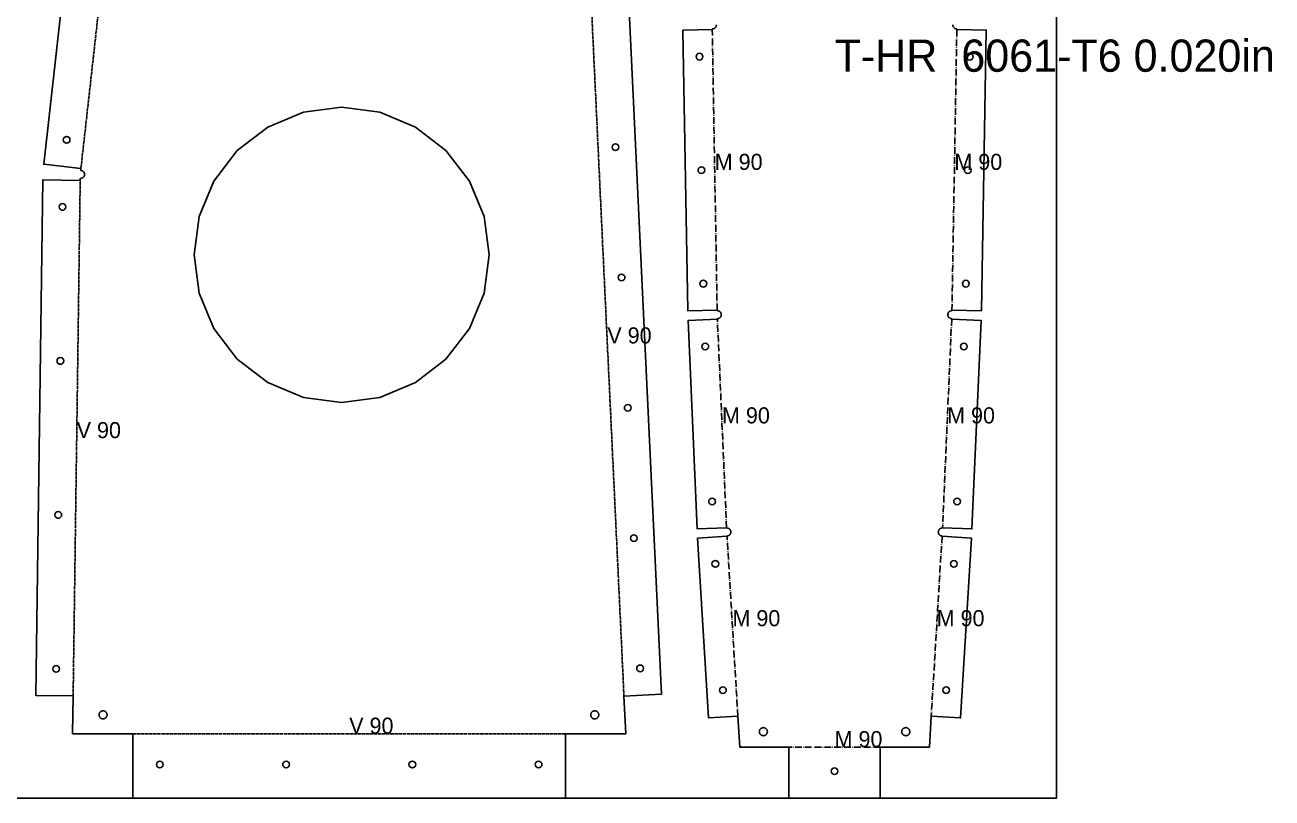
# Model space of a CAD drawing. Header units: millimetres. Extents: x 0 to 2518, y 0 to 1219.
# Drawn here: x 2053.5 to 2518.3, y 0 to 288.2 of the extents above; entities that cross this region are included whole.
import ezdxf

# ---------------------------------------------------------------- set-up
doc = ezdxf.new("R2010")
doc.units = ezdxf.units.MM
doc.linetypes.add('DASHDOT', pattern=[3.556, 2.54, -0.508, 0, -0.508])
doc.linetypes.add('DASHED', pattern=[1.524, 1.27, -0.254])
for name, color, linetype in [('CUT', 7, 'CONTINUOUS'), ('ETCH', 8, 'CONTINUOUS'), ('HOLE', 6, 'CONTINUOUS'), ('MOUNTAIN', 5, 'DASHDOT'), ('VALLEY', 1, 'DASHED')]:
    doc.layers.add(name, color=color, linetype=linetype)

msp = doc.modelspace()

# ---------------------------------------------------------------- linework, layer by layer
at = {"layer": 'CUT'}
for points in [[(2278.32, 301.52), (2290.73, 38.7), (2276.77, 38.04), (2277.44, 23.97), (2254.96, 23.97), (2254.96, 0), (2093.75, 0), (2093.75, 23.97), (2071.27, 23.97), (2071.47, 38.06), (2057.5, 38.25), (2057.5, 38.25), (2060.12, 230.43), (2074.09, 230.24), (2074.1, 230.97), (2074.15, 230.97), (2074.3, 230.97), (2074.44, 230.98), (2074.59, 231.01), (2074.73, 231.05), (2074.86, 231.11), (2074.99, 231.18), (2075.12, 231.26), (2075.23, 231.35), (2075.33, 231.45), (2075.43, 231.57), (2075.51, 231.69), (2075.58, 231.82), (2075.64, 231.96), (2075.68, 232.1), (2075.71, 232.24), (2075.72, 232.39), (2075.72, 232.53), (2075.71, 232.68), (2075.68, 232.83), (2075.64, 232.97), (2075.58, 233.1), (2075.51, 233.23), (2075.43, 233.36), (2075.34, 233.47), (2075.23, 233.57), (2075.12, 233.67), (2075, 233.75), (2074.87, 233.82), (2074.73, 233.88), (2074.59, 233.92), (2074.45, 233.95), (2074.3, 233.96), (2074.28, 233.96), (2074.36, 234.69), (2060.48, 236.24), (2083.48, 442.05)], [(2399.33, 288.26), (2399.33, 288.11), (2399.34, 287.97), (2399.37, 287.82), (2399.41, 287.68), (2399.47, 287.54), (2399.54, 287.41), (2399.62, 287.29), (2399.71, 287.18), (2399.81, 287.07), (2399.92, 286.98), (2400.05, 286.89), (2400.17, 286.82), (2400.31, 286.76), (2400.45, 286.72), (2400.59, 286.69), (2400.74, 286.67), (2400.84, 286.67), (2400.84, 286.44), (2411.8, 286.25), (2410, 181.64), (2399.03, 181.83), (2399.03, 181.67), (2398.93, 181.67), (2398.78, 181.66), (2398.63, 181.63), (2398.49, 181.59), (2398.36, 181.53), (2398.23, 181.47), (2398.1, 181.39), (2397.99, 181.29), (2397.88, 181.19), (2397.79, 181.08), (2397.7, 180.96), (2397.63, 180.83), (2397.58, 180.69), (2397.53, 180.55), (2397.5, 180.41), (2397.49, 180.26), (2397.48, 180.11), (2397.5, 179.97), (2397.52, 179.82), (2397.56, 179.68), (2397.62, 179.55), (2397.69, 179.41), (2397.77, 179.29), (2397.86, 179.18), (2397.96, 179.07), (2398.08, 178.98), (2398.2, 178.89), (2398.33, 178.82), (2398.46, 178.76), (2398.6, 178.72), (2398.75, 178.69), (2398.89, 178.67), (2398.94, 178.67), (2398.93, 178.51), (2409.89, 178.03), (2406.48, 100.29), (2395.52, 100.77), (2395.51, 100.67), (2395.38, 100.67), (2395.23, 100.66), (2395.09, 100.63), (2394.94, 100.59), (2394.81, 100.53), (2394.68, 100.47), (2394.55, 100.39), (2394.44, 100.29), (2394.33, 100.19), (2394.24, 100.08), (2394.16, 99.96), (2394.08, 99.83), (2394.03, 99.69), (2393.98, 99.55), (2393.95, 99.41), (2393.94, 99.26), (2393.93, 99.11), (2393.95, 98.97), (2393.97, 98.82), (2394.02, 98.68), (2394.07, 98.55), (2394.14, 98.41), (2394.22, 98.29), (2394.31, 98.18), (2394.41, 98.07), (2394.53, 97.98), (2394.65, 97.89), (2394.78, 97.82), (2394.91, 97.76), (2395.05, 97.72), (2395.2, 97.69), (2395.34, 97.67), (2395.36, 97.67), (2395.35, 97.58), (2406.3, 96.91), (2402.25, 29.86), (2391.3, 30.52), (2390.6, 18.97), (2372.32, 18.97), (2372.32, 0), (2338.21, 0), (2338.21, 18.97), (2319.93, 18.97), (2319.23, 30.52), (2308.28, 29.86), (2304.23, 96.91), (2315.18, 97.58), (2315.18, 97.67), (2315.3, 97.69), (2315.45, 97.71), (2315.59, 97.75), (2315.73, 97.81), (2315.86, 97.88), (2315.98, 97.96), (2316.09, 98.05), (2316.2, 98.15), (2316.29, 98.26), (2316.38, 98.39), (2316.45, 98.51), (2316.51, 98.65), (2316.55, 98.79), (2316.58, 98.93), (2316.6, 99.08), (2316.6, 99.23), (2316.59, 99.37), (2316.56, 99.52), (2316.52, 99.66), (2316.46, 99.8), (2316.39, 99.93), (2316.31, 100.05), (2316.22, 100.17), (2316.12, 100.27), (2316.01, 100.37), (2315.89, 100.45), (2315.76, 100.52), (2315.62, 100.58), (2315.48, 100.62), (2315.34, 100.65), (2315.19, 100.67), (2315.04, 100.67), (2315.02, 100.67), (2315.02, 100.77), (2304.06, 100.29), (2300.64, 178.03), (2311.6, 178.51), (2311.59, 178.67), (2311.61, 178.67), (2311.75, 178.69), (2311.9, 178.71), (2312.04, 178.75), (2312.18, 178.81), (2312.31, 178.88), (2312.43, 178.96), (2312.55, 179.05), (2312.65, 179.15), (2312.75, 179.26), (2312.83, 179.39), (2312.9, 179.51), (2312.96, 179.65), (2313, 179.79), (2313.03, 179.93), (2313.05, 180.08), (2313.05, 180.23), (2313.04, 180.37), (2313.01, 180.52), (2312.97, 180.66), (2312.91, 180.8), (2312.85, 180.93), (2312.77, 181.05), (2312.67, 181.17), (2312.57, 181.27), (2312.46, 181.37), (2312.34, 181.45), (2312.21, 181.52), (2312.07, 181.58), (2311.93, 181.62), (2311.79, 181.65), (2311.64, 181.67), (2311.5, 181.67), (2311.5, 181.83), (2300.53, 181.64), (2298.73, 286.25), (2309.7, 286.44), (2309.69, 286.67), (2309.76, 286.67), (2309.91, 286.68), (2310.05, 286.71), (2310.19, 286.75), (2310.33, 286.81), (2310.46, 286.88), (2310.58, 286.96), (2310.7, 287.05), (2310.8, 287.15), (2310.9, 287.26), (2310.98, 287.39), (2311.05, 287.51), (2311.11, 287.65), (2311.15, 287.79), (2311.18, 287.93), (2311.2, 288.08), (2311.2, 288.23)]]:
    msp.add_lwpolyline(points, dxfattribs=at)
for points in [[(2132.63, 163.58), (2144.02, 154.84), (2157.29, 149.34), (2171.52, 147.47), (2185.76, 149.34), (2199.02, 154.84), (2210.41, 163.58), (2219.15, 174.97), (2224.65, 188.24), (2226.52, 202.47), (2224.65, 216.71), (2219.15, 229.97), (2210.41, 241.36), (2199.02, 250.1), (2185.76, 255.6), (2171.52, 257.47), (2157.29, 255.6), (2144.02, 250.1), (2132.63, 241.36), (2123.89, 229.97), (2118.4, 216.71), (2116.52, 202.47), (2118.4, 188.24), (2123.89, 174.97), (2132.63, 163.58)], [(2082.39, 32.5), (2082.25, 32.47), (2082.11, 32.43), (2081.97, 32.37), (2081.84, 32.3), (2081.72, 32.22), (2081.6, 32.13), (2081.5, 32.02), (2081.41, 31.91), (2081.32, 31.79), (2081.25, 31.66), (2081.2, 31.52), (2081.15, 31.38), (2081.12, 31.24), (2081.11, 31.09), (2081.11, 30.94), (2081.12, 30.8), (2081.15, 30.65), (2081.19, 30.51), (2081.25, 30.37), (2081.32, 30.24), (2081.4, 30.12), (2081.49, 30.01), (2081.6, 29.9), (2081.71, 29.81), (2081.83, 29.73), (2081.96, 29.66), (2082.1, 29.6), (2082.24, 29.56), (2082.39, 29.53), (2082.53, 29.52), (2082.68, 29.52), (2082.83, 29.53), (2082.97, 29.56), (2083.11, 29.6), (2083.25, 29.66), (2083.38, 29.73), (2083.5, 29.81), (2083.61, 29.9), (2083.72, 30), (2083.81, 30.12), (2083.89, 30.24), (2083.96, 30.37), (2084.02, 30.51), (2084.06, 30.65), (2084.09, 30.79), (2084.11, 30.94), (2084.11, 31.08), (2084.09, 31.23), (2084.06, 31.38), (2084.02, 31.52), (2083.97, 31.65), (2083.9, 31.78), (2083.81, 31.9), (2083.72, 32.02), (2083.62, 32.12), (2083.5, 32.22), (2083.38, 32.3), (2083.25, 32.37), (2083.12, 32.42), (2082.98, 32.47), (2082.83, 32.5), (2082.68, 32.51), (2082.54, 32.51), (2082.39, 32.5)], [(2264.98, 32.21), (2264.86, 32.12), (2264.76, 32.02), (2264.66, 31.9), (2264.58, 31.78), (2264.51, 31.65), (2264.46, 31.51), (2264.41, 31.37), (2264.38, 31.23), (2264.37, 31.08), (2264.37, 30.94), (2264.38, 30.79), (2264.41, 30.64), (2264.45, 30.5), (2264.51, 30.37), (2264.58, 30.24), (2264.66, 30.11), (2264.75, 30), (2264.86, 29.9), (2264.97, 29.8), (2265.09, 29.72), (2265.22, 29.65), (2265.36, 29.59), (2265.5, 29.55), (2265.64, 29.52), (2265.79, 29.51), (2265.94, 29.51), (2266.08, 29.52), (2266.23, 29.55), (2266.37, 29.59), (2266.51, 29.65), (2266.64, 29.72), (2266.76, 29.8), (2266.87, 29.89), (2266.98, 30), (2267.07, 30.11), (2267.15, 30.23), (2267.22, 30.36), (2267.28, 30.5), (2267.32, 30.64), (2267.35, 30.78), (2267.36, 30.93), (2267.37, 31.08), (2267.35, 31.22), (2267.32, 31.37), (2267.28, 31.51), (2267.22, 31.64), (2267.16, 31.77), (2267.07, 31.9), (2266.98, 32.01), (2266.88, 32.12), (2266.76, 32.21), (2266.64, 32.29), (2266.51, 32.36), (2266.37, 32.42), (2266.23, 32.46), (2266.09, 32.49), (2265.94, 32.5), (2265.8, 32.5), (2265.65, 32.49), (2265.51, 32.46), (2265.36, 32.42), (2265.23, 32.36), (2265.1, 32.29), (2264.98, 32.21)], [(2328.67, 26.24), (2328.52, 26.23), (2328.38, 26.2), (2328.23, 26.16), (2328.1, 26.11), (2327.97, 26.04), (2327.84, 25.96), (2327.73, 25.87), (2327.62, 25.76), (2327.53, 25.65), (2327.45, 25.53), (2327.37, 25.4), (2327.32, 25.27), (2327.27, 25.13), (2327.24, 24.98), (2327.23, 24.84), (2327.22, 24.69), (2327.24, 24.54), (2327.26, 24.4), (2327.31, 24.26), (2327.36, 24.12), (2327.43, 23.99), (2327.51, 23.86), (2327.6, 23.75), (2327.7, 23.64), (2327.82, 23.55), (2327.94, 23.47), (2328.07, 23.4), (2328.2, 23.34), (2328.34, 23.29), (2328.49, 23.26), (2328.63, 23.25), (2328.78, 23.25), (2328.93, 23.26), (2329.07, 23.29), (2329.21, 23.33), (2329.35, 23.38), (2329.48, 23.45), (2329.6, 23.53), (2329.72, 23.62), (2329.82, 23.73), (2329.92, 23.84), (2330, 23.96), (2330.07, 24.09), (2330.13, 24.22), (2330.17, 24.36), (2330.2, 24.51), (2330.22, 24.65), (2330.22, 24.8), (2330.21, 24.95), (2330.18, 25.09), (2330.14, 25.23), (2330.09, 25.37), (2330.02, 25.5), (2329.94, 25.62), (2329.85, 25.74), (2329.74, 25.84), (2329.63, 25.94), (2329.51, 26.02), (2329.38, 26.09), (2329.24, 26.15), (2329.1, 26.2), (2328.96, 26.23), (2328.81, 26.24), (2328.67, 26.24)], [(2380.45, 24.12), (2380.51, 23.99), (2380.6, 23.86), (2380.69, 23.75), (2380.79, 23.64), (2380.9, 23.55), (2381.02, 23.47), (2381.15, 23.4), (2381.29, 23.34), (2381.43, 23.29), (2381.57, 23.26), (2381.72, 23.25), (2381.87, 23.25), (2382.01, 23.26), (2382.16, 23.29), (2382.3, 23.33), (2382.44, 23.38), (2382.57, 23.45), (2382.69, 23.53), (2382.8, 23.62), (2382.91, 23.73), (2383, 23.84), (2383.09, 23.96), (2383.16, 24.09), (2383.22, 24.22), (2383.26, 24.36), (2383.29, 24.51), (2383.31, 24.65), (2383.31, 24.8), (2383.3, 24.95), (2383.27, 25.09), (2383.23, 25.23), (2383.17, 25.37), (2383.1, 25.5), (2383.02, 25.62), (2382.93, 25.74), (2382.83, 25.84), (2382.72, 25.94), (2382.6, 26.02), (2382.47, 26.09), (2382.33, 26.15), (2382.19, 26.2), (2382.05, 26.23), (2381.9, 26.24), (2381.75, 26.24), (2381.61, 26.23), (2381.46, 26.2), (2381.32, 26.16), (2381.18, 26.11), (2381.05, 26.04), (2380.93, 25.96), (2380.82, 25.87), (2380.71, 25.76), (2380.62, 25.65), (2380.53, 25.53), (2380.46, 25.4), (2380.4, 25.27), (2380.36, 25.13), (2380.33, 24.98), (2380.31, 24.84), (2380.31, 24.69), (2380.32, 24.54), (2380.35, 24.4), (2380.39, 24.26), (2380.45, 24.12)]]:
    msp.add_lwpolyline(points, close=True, dxfattribs=at)
at = {"layer": 'ETCH'}
msp.add_lwpolyline([(0, 0), (2438, 0), (2438, 1219), (0, 1219)], close=True, dxfattribs=at)
at = {"layer": 'HOLE'}
for centre in [(2304.9, 276.35), (2405.63, 276.35), (2069.04, 245.35), (2273.6, 242.61), (2305.63, 234.05), (2404.9, 234.05), (2067.48, 220.33), (2275.89, 194.04), (2306.36, 191.74), (2404.18, 191.74), (2307.07, 168.3), (2403.46, 168.3), (2066.7, 162.93), (2278.18, 145.47), (2309.61, 110.54), (2400.92, 110.54), (2065.91, 105.54), (2280.47, 96.9), (2310.82, 87.29), (2399.71, 87.29), (2065.13, 48.14), (2282.77, 48.34), (2313.67, 40.2), (2396.86, 40.2), (2103.75, 12.5), (2150.82, 12.5), (2197.89, 12.5), (2244.96, 12.5), (2355.27, 10)]:
    msp.add_circle(centre, 1.25, dxfattribs=at)
at = {"layer": 'MOUNTAIN'}
for p, q in [((2311.5, 181.83), (2309.7, 286.44)), ((2400.84, 286.44), (2399.03, 181.83)), ((2315.02, 100.77), (2311.6, 178.51)), ((2398.93, 178.51), (2395.52, 100.77)), ((2319.23, 30.52), (2315.18, 97.58)), ((2395.35, 97.58), (2391.3, 30.52)), ((2372.32, 18.97), (2338.21, 18.97))]:
    msp.add_line(p, q, dxfattribs=at)
at = {"layer": 'VALLEY'}
for p, q in [((2074.36, 234.69), (2097.36, 440.49)), ((2264.37, 300.86), (2276.77, 38.04)), ((2071.47, 38.06), (2074.09, 230.24)), ((2254.96, 23.97), (2093.75, 23.97))]:
    msp.add_line(p, q, dxfattribs=at)

# ---------------------------------------------------------------- texts
at = {"layer": 'ETCH'}
for s, height, p in [('T-HR  6061-T6 0.020in', 12, (2355.27, 270.72)), ('M 90', 6, (2310.6, 234.13)), ('M 90', 6, (2399.93, 234.13)), ('V 90', 6, (2270.57, 169.45)), ('M 90', 6, (2313.31, 139.64)), ('M 90', 6, (2397.22, 139.64)), ('V 90', 6, (2072.78, 134.15)), ('M 90', 6, (2317.21, 64.05)), ('M 90', 6, (2393.32, 64.05)), ('V 90', 6, (2174.36, 23.97)), ('M 90', 6, (2355.27, 18.97))]:
    msp.add_text(s, height=height, dxfattribs=at).set_placement(p)

doc.saveas('drawing.dxf')
